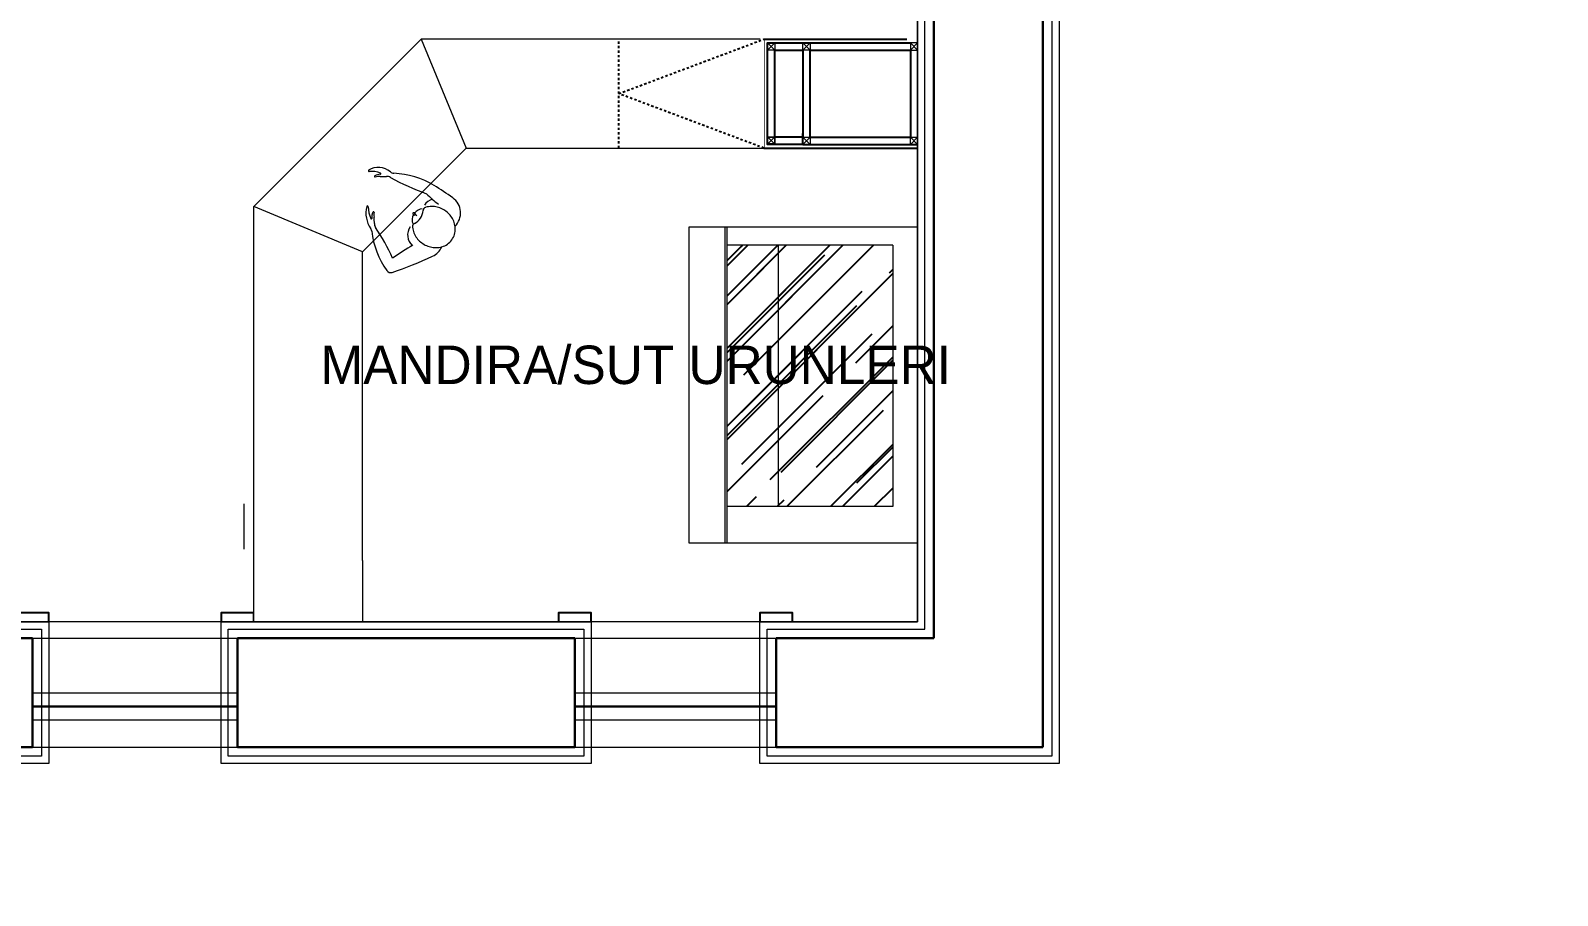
# Model space of a CAD drawing. Header units: millimetres. Extents: x 4346 to 24970, y -10214 to -5839.
# Drawn here: x 16174 to 17015, y -9492 to -9016 of the extents above; entities that cross this region are included whole.
import ezdxf

# ---------------------------------------------------------------- set-up
doc = ezdxf.new("R2010")
doc.units = ezdxf.units.MM
doc.set_wipeout_variables(frame=1)
doc.linetypes.add('DOT2', pattern=[0.125, 0, -0.125])
doc.linetypes.add('HIDDEN2', pattern=[0.25, 0.125, -0.125])
doc.layers.add('a_mermer', color=143, linetype='Continuous', lineweight=0, transparency=0.2)
for name, color, linetype in [('Ahsap', 25, 'Continuous'), ('Auto-Gor_3', 8, 'Continuous'), ('Dos_Kapl', 8, 'Continuous'), ('mermer', 143, 'Continuous'), ('Tefris_Hidden', 32, 'HIDDEN2'), ('Ust_Dot', 8, 'DOT2')]:
    doc.layers.add(name, color=color, linetype=linetype)
for name, color, linetype, lineweight in [('Auto-Metal', 71, 'Continuous', 0), ('Duvar', 7, 'Continuous', 30), ('duvar mevcut', 55, 'Continuous', 30), ('TEFRIS', 11, 'Continuous', 15), ('Tefriş', 31, 'Continuous', 13), ('WL - ALÇIPAN KAPLAMA', 30, 'Continuous', 15), ('YAZıMAHAL', 152, 'Continuous', 20)]:
    doc.layers.add(name, color=color, linetype=linetype, lineweight=lineweight)
doc.styles.add('STYLUS BT', font='stylu.ttf')
pattern_1 = [(225, (33001.142, -17145.067), (-21.552615, -57.47364), [381, -50.8, 127, -25.4]), (225, (32986.234, -17177.934), (41.847994, -5.92697), [76.2, -8.382, 152.4, -19.05]), (225, (33007.428, -17169.313), (-81.36112, -105.428207), [203.2, -35.56, 101.6, -25.4])]

# ---------------------------------------------------------------- blocks, each defined once
blk = doc.blocks.new('5x5')
for p, q in [((5, 5), (0, 0)), ((5, 0), (0, 5))]:
    blk.add_line(p, q)
blk.add_lwpolyline([(5, 0), (0, 0), (0, 5), (5, 5)], close=True)
blk = doc.blocks.new('kutuprofil_4x4')
for p, q in [((0.2, 0.2), (3.8, 3.8)), ((0.2, 3.8), (3.8, 0.2))]:
    blk.add_line(p, q)
for points in [[(0, 0), (0, 4), (4, 4), (4, 0)], [(0.2, 0.2), (0.2, 3.8), (3.8, 3.8), (3.8, 0.2)]]:
    blk.add_lwpolyline(points, close=True)
blk = doc.blocks.new('4040')
at = {"extrusion": (0, 0, -1), "zscale": -1, "rotation": 180}
blk.add_blockref('kutuprofil_4x4', (8305.74, -45158.13), dxfattribs=at)
blk = doc.blocks.new('ark panel')
at = {"layer": 'Ahsap'}
for p, q in [((23.24, -745, 0), (88.5, -745, 0)), ((25.24, -743, 0), (88.5, -743, 0))]:
    blk.add_line(p, q, dxfattribs=at)
at = {"layer": 'Ahsap', "elevation": 0}
for points in [[(3.74, -745), (3.74, -685), (79.5, -685)], [(25.24, -743), (5.74, -743), (5.74, -687), (84.51, -687)], [(23.24, -685), (82.49, -685)], [(84.51, -687), (84.51, -687)], [(25.24, -743), (25.24, -737)], [(3.74, -745), (23.24, -745)], [(3.74, -745), (23.24, -745)], [(23.24, -745), (23.24, -745)], [(23.24, -745), (23.24, -745)], [(25.24, -743), (25.24, -743)]]:
    blk.add_lwpolyline(points, dxfattribs=at)
at = {"layer": 'Auto-Gor_3', "elevation": 0}
blk.add_lwpolyline([(9.74, -739), (9.74, -691), (25.24, -691), (25.24, -739)], close=True, dxfattribs=at)
for points in [[(29.22, -691), (84.5, -691)], [(29.24, -739), (29.22, -691)], [(84.5, -691), (84.5, -739)], [(29.24, -739), (29.24, -739), (84.5, -739)]]:
    blk.add_lwpolyline(points, dxfattribs=at)
at = {"layer": 'mermer', "elevation": 0}
for points in [[(-390.5, -1006), (-390.5, -1001), (-408.5, -1001), (-408.5, -1006)], [(-277.5, -1006), (-277.5, -1001), (-295.5, -1001), (-295.5, -1006)], [(-91.5, -1006), (-91.5, -1001), (-109.5, -1001), (-109.5, -1006)], [(19.5, -1006), (19.5, -1001), (1.5, -1001), (1.5, -1006)]]:
    blk.add_lwpolyline(points, dxfattribs=at)
at = {"layer": 'Auto-Metal', "xscale": 0.8, "yscale": 0.8, "zscale": 0.8}
for p in [(5.74, -691, 0), (25.24, -691, 0), (25.24, -743, 0), (84.5, -743, 0)]:
    blk.add_blockref('5x5', p, dxfattribs=at)
at = {"layer": 'Auto-Metal', "xscale": -0.8, "yscale": 0.8, "zscale": 0.8, "rotation": 180}
blk.add_blockref('5x5', (84.5, -687, 0), dxfattribs=at)
at = {"layer": 'Auto-Metal', "xscale": -1}
blk.add_blockref('4040', (-8296.01, 44419.28, 0), dxfattribs=at)
blk = doc.blocks.new('sfsdfef')
at = {"ltscale": 10}
blk.add_wipeout([(57.24, 104.91), (57.24, 44.91), (-5, 44.91), (-36.26, 44.91), (-106.9, 44.91), (-164, -12.19), (-164, -216.09), (-224, -216.09), (-224, 12.66), (-131.76, 104.91)], dxfattribs=at).dxf.layer = 'Ust_Dot'
for p, q in [((-131.76, 104.91, 0), (-224, 12.66, 0)), ((-224, 12.66, 0), (-131.76, 104.91, 0)), ((-131.76, 104.91, 0), (-106.9, 44.91, 0)), ((-164, -12.19, 0), (-106.9, 44.91, 0)), ((-106.9, 44.91, 0), (-164, -12.19, 0)), ((-164, -12.19, 0), (-224, 12.66, 0)), ((-158.74, 8.45, 0), (-158.75, 8.4, 0)), ((-158.73, 8.5, 0), (-158.74, 8.45, 0)), ((-158.72, 8.55, 0), (-158.73, 8.5, 0)), ((-158.71, 8.61, 0), (-158.72, 8.55, 0)), ((-158.69, 8.67, 0), (-158.71, 8.61, 0)), ((-158.67, 8.73, 0), (-158.69, 8.67, 0)), ((-158.65, 8.8, 0), (-158.67, 8.73, 0)), ((-158.63, 8.87, 0), (-158.65, 8.8, 0)), ((-158.6, 8.95, 0), (-158.63, 8.87, 0)), ((-158.56, 9.03, 0), (-158.6, 8.95, 0)), ((-158.52, 9.13, 0), (-158.56, 9.03, 0)), ((-158.48, 9.23, 0), (-158.52, 9.13, 0)), ((-158.42, 9.34, 0), (-158.48, 9.23, 0)), ((-158.34, 9.45, 0), (-158.42, 9.34, 0)), ((-158.26, 9.57, 0), (-158.34, 9.45, 0)), ((-158.16, 9.67, 0), (-158.26, 9.57, 0)), ((-158.05, 9.74, 0), (-158.16, 9.67, 0)), ((-157.93, 9.77, 0), (-158.05, 9.74, 0)), ((-157.81, 9.75, 0), (-157.93, 9.77, 0)), ((-157.71, 9.68, 0), (-157.81, 9.75, 0)), ((-157.63, 9.58, 0), (-157.71, 9.68, 0)), ((-157.61, 9.56, 0), (-157.63, 9.58, 0)), ((-136.23, 9.1, 0), (-136.27, 8.97, 0)), ((-136.27, 8.97, 0), (-136.26, 8.83, 0)), ((-136.26, 8.83, 0), (-136.22, 8.68, 0)), ((-136.13, 9.18, 0), (-136.23, 9.1, 0)), ((-136.22, 8.68, 0), (-136.14, 8.54, 0)), ((-136.14, 8.54, 0), (-136.06, 8.41, 0)), ((-136, 9.23, 0), (-136.13, 9.18, 0)), ((-135.84, 9.25, 0), (-136, 9.23, 0)), ((-135.68, 9.23, 0), (-135.84, 9.25, 0)), ((-135.53, 9.21, 0), (-135.68, 9.23, 0)), ((-135.39, 9.17, 0), (-135.53, 9.21, 0)), ((-134.11, 7.69, 0), (-135.52, 8.63, 0)), ((-135.27, 9.13, 0), (-135.39, 9.17, 0)), ((-135.16, 9.09, 0), (-135.27, 9.13, 0)), ((-135.06, 9.05, 0), (-135.16, 9.09, 0)), ((-134.97, 9.01, 0), (-135.06, 9.05, 0)), ((-134.89, 8.98, 0), (-134.97, 9.01, 0)), ((-134.82, 8.94, 0), (-134.89, 8.98, 0)), ((-134.81, 8.93, 0), (-134.82, 8.94, 0)), ((-129.16, 12.29, 0), (-129.29, 12.25, 0)), ((-128.36, 12.5, 0), (-129.16, 12.29, 0)), ((-127.56, 12.64, 0), (-128.36, 12.5, 0)), ((-126.75, 12.73, 0), (-127.56, 12.64, 0)), ((-125.95, 12.77, 0), (-126.75, 12.73, 0)), ((-125.15, 12.75, 0), (-125.95, 12.77, 0)), ((-124.36, 12.68, 0), (-125.15, 12.75, 0)), ((-123.59, 12.57, 0), (-124.36, 12.68, 0)), ((-122.82, 12.4, 0), (-123.59, 12.57, 0)), ((-122.07, 12.19, 0), (-122.82, 12.4, 0)), ((-121.34, 11.94, 0), (-122.07, 12.19, 0)), ((-120.63, 11.65, 0), (-121.34, 11.94, 0)), ((-119.93, 11.32, 0), (-120.63, 11.65, 0)), ((-119.26, 10.95, 0), (-119.93, 11.32, 0)), ((-118.61, 10.55, 0), (-119.26, 10.95, 0)), ((-117.99, 10.11, 0), (-118.61, 10.55, 0)), ((-117.39, 9.63, 0), (-117.99, 10.11, 0)), ((-116.81, 9.12, 0), (-117.39, 9.63, 0)), ((-116.27, 8.57, 0), (-116.81, 9.12, 0)), ((-115.76, 8, 0), (-116.27, 8.57, 0)), ((-158.84, 7.63, 0), (-158.85, 7.55, 0)), ((-158.85, 7.55, 0), (-158.84, 7.49, 0)), ((-158.83, 7.88, 0), (-158.84, 7.82, 0)), ((-158.84, 7.82, 0), (-158.84, 7.76, 0)), ((-158.84, 7.76, 0), (-158.84, 7.7, 0)), ((-158.84, 7.7, 0), (-158.84, 7.63, 0)), ((-158.82, 7.99, 0), (-158.83, 7.93, 0)), ((-158.83, 7.93, 0), (-158.83, 7.88, 0)), ((-158.81, 8.08, 0), (-158.82, 8.03, 0)), ((-158.82, 8.03, 0), (-158.82, 7.99, 0)), ((-158.8, 8.13, 0), (-158.81, 8.08, 0)), ((-158.79, 8.22, 0), (-158.8, 8.17, 0)), ((-158.8, 8.17, 0), (-158.8, 8.13, 0)), ((-158.78, 8.26, 0), (-158.79, 8.22, 0)), ((-158.77, 8.31, 0), (-158.78, 8.26, 0)), ((-158.76, 8.36, 0), (-158.77, 8.31, 0)), ((-158.75, 8.4, 0), (-158.76, 8.36, 0)), ((-136.45, 1.48, 0), (-136.44, 1.34, 0)), ((-136.44, 1.34, 0), (-136.32, 0.53, 0)), ((-136.32, 0.53, 0), (-136.15, -0.27, 0)), ((-136.06, 8.41, 0), (-135.97, 8.29, 0)), ((-135.97, 8.29, 0), (-135.89, 8.19, 0)), ((-135.89, 8.19, 0), (-135.81, 8.11, 0)), ((-135.81, 8.11, 0), (-135.73, 8.03, 0)), ((-135.73, 8.03, 0), (-135.67, 7.97, 0)), ((-135.67, 7.97, 0), (-135.6, 7.91, 0)), ((-135.6, 7.91, 0), (-135.54, 7.86, 0)), ((-135.54, 7.86, 0), (-135.53, 7.85, 0)), ((-115.27, 7.39, 0), (-115.76, 8, 0)), ((-114.83, 6.74, 0), (-115.27, 7.39, 0)), ((-114.42, 6.07, 0), (-114.83, 6.74, 0)), ((-114.05, 5.37, 0), (-114.42, 6.07, 0)), ((-113.72, 4.64, 0), (-114.05, 5.37, 0)), ((-113.45, 3.89, 0), (-113.72, 4.64, 0)), ((-113.22, 3.11, 0), (-113.45, 3.89, 0)), ((-113.04, 2.31, 0), (-113.22, 3.11, 0)), ((-112.92, 1.5, 0), (-113.04, 2.31, 0)), ((-112.87, 0.67, 0), (-112.92, 1.5, 0)), ((-112.87, -0.16, 0), (-112.87, 0.67, 0)), ((-136.15, -0.27, 0), (-135.92, -1.05, 0)), ((-135.92, -1.05, 0), (-135.64, -1.8, 0)), ((-135.64, -1.8, 0), (-135.31, -2.53, 0)), ((-135.31, -2.53, 0), (-134.94, -3.23, 0)), ((-134.94, -3.23, 0), (-134.53, -3.9, 0)), ((-134.53, -3.9, 0), (-134.09, -4.55, 0)), ((-134.09, -4.55, 0), (-133.61, -5.16, 0)), ((-133.61, -5.16, 0), (-133.09, -5.74, 0)), ((-133.09, -5.74, 0), (-132.55, -6.28, 0)), ((-132.55, -6.28, 0), (-131.98, -6.79, 0)), ((-131.98, -6.79, 0), (-131.38, -7.27, 0)), ((-131.38, -7.27, 0), (-130.75, -7.71, 0)), ((-130.75, -7.71, 0), (-130.1, -8.12, 0)), ((-130.1, -8.12, 0), (-129.43, -8.48, 0)), ((-117.91, -8.47, 0), (-117.2, -8.02, 0)), ((-117.2, -8.02, 0), (-116.53, -7.52, 0)), ((-116.53, -7.52, 0), (-115.89, -6.95, 0)), ((-115.89, -6.95, 0), (-115.31, -6.34, 0)), ((-115.31, -6.34, 0), (-114.78, -5.67, 0)), ((-114.78, -5.67, 0), (-114.31, -4.97, 0)), ((-114.31, -4.97, 0), (-113.9, -4.22, 0)), ((-113.9, -4.22, 0), (-113.56, -3.44, 0)), ((-113.56, -3.44, 0), (-113.29, -2.64, 0)), ((-113.29, -2.64, 0), (-113.08, -1.82, 0)), ((-113.08, -1.82, 0), (-112.94, -0.99, 0)), ((-112.94, -0.99, 0), (-112.87, -0.16, 0)), ((-164, -182.29), (-164, -12.19, 0)), ((-129.43, -8.48, 0), (-128.74, -8.81, 0)), ((-128.74, -8.81, 0), (-128.02, -9.11, 0)), ((-128.02, -9.11, 0), (-127.29, -9.36, 0)), ((-127.29, -9.36, 0), (-126.54, -9.56, 0)), ((-126.54, -9.56, 0), (-125.78, -9.73, 0)), ((-125.78, -9.73, 0), (-125, -9.84, 0)), ((-125, -9.84, 0), (-124.21, -9.91, 0)), ((-124.21, -9.91, 0), (-123.41, -9.93, 0)), ((-123.41, -9.93, 0), (-122.61, -9.89, 0)), ((-122.61, -9.89, 0), (-121.8, -9.8, 0)), ((-121.8, -9.8, 0), (-121, -9.66, 0)), ((-121, -9.66, 0), (-120.2, -9.45, 0)), ((-120.2, -9.45, 0), (-119.42, -9.19, 0)), ((-119.42, -9.19, 0), (-118.65, -8.86, 0)), ((-118.65, -8.86, 0), (-117.91, -8.47, 0))]:
    blk.add_line(p, q)
at = {"elevation": 0}
for points in [[(55.24, 104.91), (-131.76, 104.91)], [(-106.9, 44.91), (57.24, 44.91)]]:
    blk.add_lwpolyline(points, dxfattribs=at)
blk.add_lwpolyline([(-164, -182.29), (-164, -216.09), (-224, -216.09), (-224, 12.66)])
for centre, radius, start, end in [((-155.31, 24.09, 0), 10.21, 49.25901, 121.80421), ((-160.32, 32.51, 0), 0.453, 145.1722, 273.16542), ((-159.18, 18.61, 0), 13.49, 67.64991, 94.76181), ((-157.1, 29.28, 0), 0.312, 110.65146, 290.5525), ((-153.46, 22.67, 0), 7.86, 94.91461, 118.49401), ((-154.65, 18.33, 0), 10.91, 88.04501, 102.35891), ((-153.09, 63.97, 0), 34.75, 268.03264, 273.85024), ((-154.16, 30.8, 0), 0.308, 275.0072, 68.95943), ((-150.4, 26.16, 0), 3.15, 55.69178, 96.52122), ((-146.59, 34.21, 0), 3.15, 229.25571, 267.14701), ((-85.73, 141.56, 0), 129.14, 240.85936, 250.54243), ((-149.15, -16.93, 0), 48.05, 59.15231, 87.13911), ((-56.66, 94.58, 0), 103.87, 226.0479, 230.88844), ((-235.18, -152.77, 0), 208.83, 54.62167, 57.99933), ((-120.19, 9.16, 0), 10.23, 314.79663, 54.62092), ((-146.83, 9.12, 0), 15.31, 166.29756, 214.43507), ((-161.31, 12.65, 0), 0.408, 357.46823, 166.27434), ((-140.7, 13.56, 0), 20.23, 182.6451, 201.68263), ((-146.83, 7.99, 0), 10.89, 171.71694, 186.0526), ((-139.22, 11.08, 0), 8.63, 296.04771, 356.72111), ((-130.11, 4.72, 0), 6.85, 97.94761, 139.70961), ((-128.75, 10.48, 0), 1.85, 106.88035, 176.58036), ((-123.1, 8.88, 0), 8.19, 106.51801, 146.38441), ((-159.21, 6.2, 0), 0.307, 201.68317, 2.02625), ((-162.06, -1.32, 0), 3.15, 7.09981, 34.43675), ((-151.05, 6.49, 0), 7.86, 172.69328, 182.02486), ((-192.26, 3.18, 0), 34.8, 0.22855, 6.03978), ((-154.32, 3.19, 0), 3.15, 177.57552, 218.37828), ((-264.75, -69.48, 0), 129.06, 24.5978, 33.22587), ((-130.95, -2.92, 0), 8.19, 146.38441, 226.09504), ((-129.83, 5.15, 0), 6.85, 153.05924, 194.82123), ((-134.61, 1.67, 0), 1.85, 116.20422, 185.87563), ((-111.25, 5.01, 0), 48.05, 187.10664, 214.92932), ((-214.22, 174.32, 0), 208.79, 288.60641, 295.18741), ((-85.87, -99.45, 0), 103.87, 118.99591, 126.32341), ((-129.72, -5.37, 0), 10.23, 295.18781, 336.22173), ((-148.44, -21.07, 0), 2.63, 212.92287, 288.56597)]:
    blk.add_arc(centre, radius, start, end)
at = {"layer": 'Tefris_Hidden', "ltscale": 10, "elevation": 0}
for points in [[(-22.76, 44.91), (-22.76, 104.91)], [(57.24, 44.91), (-22.76, 74.91), (57.24, 104.91)]]:
    blk.add_lwpolyline(points, dxfattribs=at)

msp = doc.modelspace()

# ---------------------------------------------------------------- hatches: boundary and pattern name
at = {"layer": 'Duvar'}
h = msp.add_hatch(color=256, dxfattribs=at)
h.dxf.hatch_style = 1
h.paths.add_polyline_path([(11668.18, -10136.77), (17499.18, -10136.77), (17499.18, -6058.85), (11668.18, -6058.85)], flags=16)
h.paths.add_polyline_path([(11590.62, -10214.33), (17576.74, -10214.33), (17576.74, -5981.29), (11590.62, -5981.29)])
at = {"layer": 'Duvar', "true_color": 0x636466}
h = msp.add_hatch(color=251, dxfattribs=at)
h.dxf.hatch_style = 1
h.paths.add_polyline_path([(11719.89, -10085.06), (17447.47, -10085.06), (17447.47, -6110.56), (11719.89, -6110.56)], flags=16)
h.paths.add_polyline_path([(11668.18, -10136.77), (17499.18, -10136.77), (17499.18, -6058.85), (11668.18, -6058.85)])
at = {"layer": 'Duvar'}
h = msp.add_hatch(color=256, dxfattribs=at)
h.dxf.hatch_style = 1
h.paths.add_polyline_path([(11750.06, -10054.89), (17417.3, -10054.89), (17417.3, -6140.73), (11750.06, -6140.73)], flags=16)
h.paths.add_polyline_path([(11719.89, -10085.06), (17447.47, -10085.06), (17447.47, -6110.56), (11719.89, -6110.56)])

# ---------------------------------------------------------------- linework, layer by layer
at = {"color": 5, "lineweight": 0}
for p, q in [((16174.72, -9350.78), (16287.72, -9350.78)), ((16473.72, -9350.78), (16584.72, -9350.78)), ((16174.72, -9380.78), (16287.72, -9380.78)), ((16473.72, -9380.78), (16584.72, -9380.78)), ((16174.72, -9395.78), (16287.72, -9395.78)), ((16473.72, -9395.78), (16584.72, -9395.78)), ((16174.72, -9410.78), (16287.72, -9410.78)), ((16473.72, -9410.78), (16584.72, -9410.78))]:
    msp.add_line(p, q, dxfattribs=at)
at = {"color": 5, "lineweight": 30}
for p, q in [((16174.72, -9388.28), (16287.72, -9388.28)), ((16473.72, -9388.28), (16584.72, -9388.28))]:
    msp.add_line(p, q, dxfattribs=at)
at = {"layer": 'a_mermer'}
msp.add_lwpolyline([(17131.72, -7278.28), (17131.72, -8360.28), (16740.72, -8360.28), (16740.72, -9419.78), (16575.72, -9419.78), (16575.72, -9341.78), (16662.72, -9341.78), (16662.72, -7705.78), (16244.72, -7705.78)], dxfattribs=at)
msp.add_lwpolyline([(14635.72, -7705.78), (16662.72, -7705.78), (16662.72, -9341.78), (14635.72, -9341.78)], close=True, dxfattribs=at)
msp.add_lwpolyline([(14635.72, -7705.78), (16662.72, -7705.78), (16662.72, -9341.78), (14635.72, -9341.78)], close=True, dxfattribs=at)
at = {"layer": 'duvar mevcut', "lineweight": 30}
for points in [[(16671.72, -7478.28), (16671.72, -9350.78)], [(16731.72, -8351.28), (16731.72, -9410.78)], [(15967.72, -9350.78), (16174.72, -9350.78)], [(16174.72, -9350.78), (16174.72, -9410.78)], [(16287.72, -9350.78), (16473.72, -9350.78)], [(16287.72, -9350.78), (16287.72, -9410.78)], [(16473.72, -9350.78), (16473.72, -9410.78)], [(16584.72, -9350.78), (16671.72, -9350.78)], [(16584.72, -9350.78), (16584.72, -9410.78)], [(15967.72, -9410.78), (16174.72, -9410.78)], [(16287.72, -9410.78), (16473.72, -9410.78)], [(16584.72, -9410.78), (16731.72, -9410.78)]]:
    msp.add_lwpolyline(points, dxfattribs=at)
at = {"layer": 'TEFRIS'}
msp.add_line((16291.39, -9276.78), (16291.39, -9301.78), dxfattribs=at)
at = {"layer": 'WL - ALÇIPAN KAPLAMA'}
msp.add_lwpolyline([(17127.72, -7282.28), (17127.72, -8356.28), (16736.72, -8356.28), (16736.72, -9415.78), (16579.72, -9415.78), (16579.72, -9345.78), (16666.72, -9345.78), (16666.72, -7701.78), (16244.72, -7701.78)], dxfattribs=at)
for points in [[(16183.72, -9419.78), (15958.72, -9419.78), (15958.72, -9341.78), (16183.72, -9341.78)], [(16482.72, -9419.78), (16278.72, -9419.78), (16278.72, -9341.78), (16482.72, -9341.78)], [(16179.72, -9415.78), (15962.72, -9415.78), (15962.72, -9345.78), (16179.72, -9345.78)], [(16478.72, -9415.78), (16282.72, -9415.78), (16282.72, -9345.78), (16478.72, -9345.78)]]:
    msp.add_lwpolyline(points, close=True, dxfattribs=at)

# ---------------------------------------------------------------- next in the draw order: wipeouts: each hides what was drawn before it
at = {"ltscale": 10}
msp.add_wipeout([(16662.72, -9124.28), (16536.55, -9124.28), (16536.55, -9298.28), (16662.72, -9298.28)], dxfattribs=at).translate(0, 0, 0).dxf.layer = 'Ust_Dot'

# ---------------------------------------------------------------- next in the draw order: hatches: boundary and pattern name
at = {"layer": 'Dos_Kapl'}
h = msp.add_hatch(dxfattribs=at)
h.set_pattern_fill('AR-RROOF', color=256, angle=225)
h.set_pattern_definition(pattern_1)
h.paths.add_polyline_path([(16557.73, -9278.28), (16649.05, -9278.28), (16649.05, -9134.28), (16557.73, -9134.28)])
h = msp.add_hatch(dxfattribs=at)
h.set_pattern_fill('AR-RROOF', color=256, angle=225)
h.set_pattern_definition(pattern_1)
h.paths.add_polyline_path([(16586.04, -9278.28), (16649.05, -9278.28), (16649.05, -9134.28), (16586.04, -9134.28)])
h.paths.add_polyline_path([(16565.42, -9278.28), (16586.04, -9278.28), (16586.04, -9134.28), (16565.42, -9134.28)])

# ---------------------------------------------------------------- next in the draw order: linework, layer by layer
at = {"layer": 'Tefriş', "elevation": 0}
for points in [[(16662.72, -9298.28), (16662.72, -9124.28), (16536.55, -9124.28), (16536.55, -9298.28)], [(16556.55, -9298.28), (16556.55, -9124.28)], [(16557.73, -9298.28), (16557.73, -9124.28)], [(16649.05, -9134.28), (16557.73, -9134.28)], [(16649.05, -9134.28), (16649.05, -9278.28), (16557.73, -9278.28)], [(16586.04, -9278.28), (16586.04, -9134.28)]]:
    msp.add_lwpolyline(points, dxfattribs=at)

# ---------------------------------------------------------------- next in the draw order: block references
at = {"layer": 'Ust_Dot'}
msp.add_blockref('ark panel', (16574.22, -8335.78, 0), dxfattribs=at)

# ---------------------------------------------------------------- next in the draw order: block references
at = {"layer": 'Tefriş'}
msp.add_blockref('sfsdfef', (16520.72, -9125.69), dxfattribs=at)

# ---------------------------------------------------------------- next in the draw order: linework, layer by layer
at = {"layer": 'Tefriş', "elevation": 0}
msp.add_lwpolyline([(16536.55, -9298.28), (16662.72, -9298.28)], dxfattribs=at)

# ---------------------------------------------------------------- next in the draw order: texts
at = {"layer": 'YAZıMAHAL', "lineweight": 5, "style": 'STYLUS BT'}
msp.add_text('MANDIRA/SUT URUNLERI', height=21.168, dxfattribs=at).set_placement((16333.54, -9210.74))

doc.saveas('drawing.dxf')
